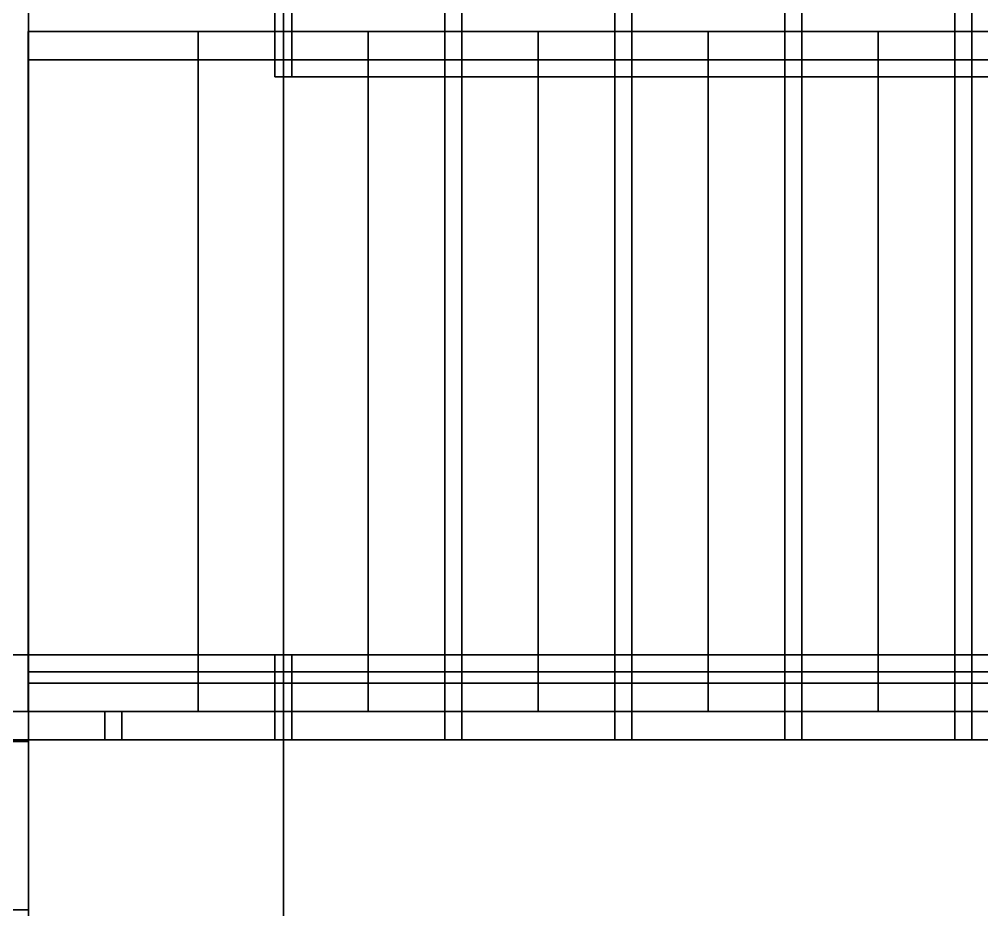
# Model space of a CAD drawing. Header units: millimetres. Extents: x 116.8 to 135.8, y -35.1 to -13.1.
# Drawn here: x 129.627 to 131.325, y -24.84 to -23.268 of the extents above; entities that cross this region are included whole.
import ezdxf

# ---------------------------------------------------------------- set-up
doc = ezdxf.new("R2010")
doc.units = ezdxf.units.MM
for name, color, linetype in [('COPERTURA', 252, 'CONTINUOUS'), ('CROMATO', 251, 'CONTINUOUS'), ('LAYER_RIV', 41, 'CONTINUOUS'), ('PARETE_INTERNA', 7, 'CONTINUOUS'), ('PAVIMENTO', 253, 'CONTINUOUS'), ('SOFFITTO', 41, 'CONTINUOUS'), ('VETRO_MATTONE', 134, 'CONTINUOUS')]:
    doc.layers.add(name, color=color, linetype=linetype)

msp = doc.modelspace()

# ---------------------------------------------------------------- linework, layer by layer
at = {"layer": 'COPERTURA'}
msp.add_3dface([(133.843016, -25.6399, 6.3), (126.343016, -25.6399, 6.3), (126.343016, -23.1399, 6.3), (133.843016, -23.1399, 6.3)], dxfattribs=at)
at = {"layer": 'CROMATO'}
for points in [[(130.07798, -23.239927, 0.178333), (130.07798, -23.239927, 0.148333), (130.07798, -23.339927, 0.148333), (130.07798, -23.339927, 0.178333)], [(130.07798, -23.239927, 0.148333), (130.10798, -23.239927, 0.148333), (130.10798, -23.339927, 0.148333), (130.07798, -23.339927, 0.148333)], [(130.10798, -23.339927, 0.178333), (130.07798, -23.339927, 0.178333), (130.07798, -23.239927, 0.178333), (130.10798, -23.239927, 0.178333)], [(130.10798, -23.239927, 0.148333), (130.10798, -23.239927, 0.178333), (130.10798, -23.339927, 0.178333), (130.10798, -23.339927, 0.148333)], [(130.37798, -23.239927, 0.345), (130.37798, -23.239927, 0.315), (130.37798, -23.339927, 0.315), (130.37798, -23.339927, 0.345)], [(130.37798, -23.239927, 0.315), (130.40798, -23.239927, 0.315), (130.40798, -23.339927, 0.315), (130.37798, -23.339927, 0.315)], [(130.40798, -23.339927, 0.345), (130.37798, -23.339927, 0.345), (130.37798, -23.239927, 0.345), (130.40798, -23.239927, 0.345)], [(130.40798, -23.239927, 0.315), (130.40798, -23.239927, 0.345), (130.40798, -23.339927, 0.345), (130.40798, -23.339927, 0.315)], [(130.67798, -23.239927, 0.511667), (130.67798, -23.239927, 0.481667), (130.67798, -23.339927, 0.481667), (130.67798, -23.339927, 0.511667)], [(130.67798, -23.239927, 0.481667), (130.70798, -23.239927, 0.481667), (130.70798, -23.339927, 0.481667), (130.67798, -23.339927, 0.481667)], [(130.70798, -23.339927, 0.511667), (130.67798, -23.339927, 0.511667), (130.67798, -23.239927, 0.511667), (130.70798, -23.239927, 0.511667)], [(130.70798, -23.239927, 0.481667), (130.70798, -23.239927, 0.511667), (130.70798, -23.339927, 0.511667), (130.70798, -23.339927, 0.481667)], [(130.97798, -23.239927, 0.678333), (130.97798, -23.239927, 0.648333), (130.97798, -23.339927, 0.648333), (130.97798, -23.339927, 0.678333)], [(130.97798, -23.239927, 0.648333), (131.00798, -23.239927, 0.648333), (131.00798, -23.339927, 0.648333), (130.97798, -23.339927, 0.648333)], [(131.00798, -23.339927, 0.678333), (130.97798, -23.339927, 0.678333), (130.97798, -23.239927, 0.678333), (131.00798, -23.239927, 0.678333)], [(131.00798, -23.239927, 0.648333), (131.00798, -23.239927, 0.678333), (131.00798, -23.339927, 0.678333), (131.00798, -23.339927, 0.648333)], [(131.27798, -23.239927, 0.845), (131.27798, -23.239927, 0.815), (131.27798, -23.339927, 0.815), (131.27798, -23.339927, 0.845)], [(131.27798, -23.239927, 0.815), (131.30798, -23.239927, 0.815), (131.30798, -23.339927, 0.815), (131.27798, -23.339927, 0.815)], [(131.30798, -23.339927, 0.845), (131.27798, -23.339927, 0.845), (131.27798, -23.239927, 0.845), (131.30798, -23.239927, 0.845)], [(131.30798, -23.239927, 0.815), (131.30798, -23.239927, 0.845), (131.30798, -23.339927, 0.845), (131.30798, -23.339927, 0.815)], [(129.94298, -23.339927, 0.136667), (129.94298, -23.339927, 0.116667), (129.64298, -23.339927, 0.116667), (129.64298, -23.339927, 0.136667)], [(129.64298, -23.339927, 0.136667), (129.64298, -23.339927, 0.116667), (129.64298, -24.439927, 0.116667), (129.64298, -24.439927, 0.136667)], [(129.64298, -23.339927, 0.116667), (129.94298, -23.339927, 0.116667), (129.94298, -24.439927, 0.116667), (129.64298, -24.439927, 0.116667)], [(129.94298, -24.439927, 0.136667), (129.64298, -24.439927, 0.136667), (129.64298, -23.339927, 0.136667), (129.94298, -23.339927, 0.136667)], [(129.94298, -23.339927, 0.116667), (129.94298, -23.339927, 0.136667), (129.94298, -24.439927, 0.136667), (129.94298, -24.439927, 0.116667)], [(130.24298, -23.339927, 0.303333), (130.24298, -23.339927, 0.283333), (129.94298, -23.339927, 0.283333), (129.94298, -23.339927, 0.303333)], [(129.94298, -23.339927, 0.303333), (129.94298, -23.339927, 0.283333), (129.94298, -24.439927, 0.283333), (129.94298, -24.439927, 0.303333)], [(129.94298, -23.339927, 0.283333), (130.24298, -23.339927, 0.283333), (130.24298, -24.439927, 0.283333), (129.94298, -24.439927, 0.283333)], [(130.24298, -24.439927, 0.303333), (129.94298, -24.439927, 0.303333), (129.94298, -23.339927, 0.303333), (130.24298, -23.339927, 0.303333)], [(130.10798, -23.339927, 0.283333), (130.10798, -23.339927, -0.018333), (130.07798, -23.339927, 0.011667), (130.07798, -23.339927, 0.283333)], [(130.07798, -23.339927, 0.283333), (130.07798, -23.339927, 0.011667), (130.07798, -23.369927, 0.011667), (130.07798, -23.369927, 0.283333)], [(130.10798, -23.369927, 0.283333), (130.07798, -23.369927, 0.283333), (130.07798, -23.339927, 0.283333), (130.10798, -23.339927, 0.283333)], [(130.07798, -23.339927, 0.178333), (130.07798, -23.339927, 0.148333), (130.10798, -23.339927, 0.148333), (130.10798, -23.339927, 0.178333)], [(130.37798, -23.339927, 0.178333), (130.40798, -23.339927, 0.148333), (130.10798, -23.339927, 0.148333), (130.10798, -23.339927, 0.178333)], [(130.10798, -23.339927, 0.178333), (130.10798, -23.339927, 0.148333), (130.10798, -23.369927, 0.148333), (130.10798, -23.369927, 0.178333)], [(130.10798, -23.339927, 0.148333), (130.40798, -23.339927, 0.148333), (130.40798, -23.369927, 0.148333), (130.10798, -23.369927, 0.148333)], [(130.37798, -23.369927, 0.178333), (130.10798, -23.369927, 0.178333), (130.10798, -23.339927, 0.178333), (130.37798, -23.339927, 0.178333)], [(130.10798, -23.339927, -0.018333), (130.10798, -23.339927, 0.283333), (130.10798, -23.369927, 0.283333), (130.10798, -23.369927, -0.018333)], [(130.24298, -23.339927, 0.283333), (130.24298, -23.339927, 0.303333), (130.24298, -24.439927, 0.303333), (130.24298, -24.439927, 0.283333)], [(130.54298, -23.339927, 0.47), (130.54298, -23.339927, 0.45), (130.24298, -23.339927, 0.45), (130.24298, -23.339927, 0.47)], [(130.24298, -23.339927, 0.47), (130.24298, -23.339927, 0.45), (130.24298, -24.439927, 0.45), (130.24298, -24.439927, 0.47)], [(130.24298, -23.339927, 0.45), (130.54298, -23.339927, 0.45), (130.54298, -24.439927, 0.45), (130.24298, -24.439927, 0.45)], [(130.54298, -24.439927, 0.47), (130.24298, -24.439927, 0.47), (130.24298, -23.339927, 0.47), (130.54298, -23.339927, 0.47)], [(130.40798, -23.339927, 0.148333), (130.37798, -23.339927, 0.178333), (130.37798, -23.369927, 0.178333), (130.40798, -23.369927, 0.148333)], [(130.40798, -23.339927, 0.45), (130.40798, -23.339927, 0.148333), (130.37798, -23.339927, 0.178333), (130.37798, -23.339927, 0.45)], [(130.37798, -23.339927, 0.45), (130.37798, -23.339927, 0.178333), (130.37798, -23.369927, 0.178333), (130.37798, -23.369927, 0.45)], [(130.37798, -23.339927, 0.178333), (130.40798, -23.339927, 0.148333), (130.40798, -23.369927, 0.148333), (130.37798, -23.369927, 0.178333)], [(130.40798, -23.369927, 0.45), (130.37798, -23.369927, 0.45), (130.37798, -23.339927, 0.45), (130.40798, -23.339927, 0.45)], [(130.40798, -23.339927, 0.178333), (130.40798, -23.339927, 0.148333), (130.37798, -23.339927, 0.148333), (130.37798, -23.339927, 0.178333)], [(130.37798, -23.339927, 0.178333), (130.37798, -23.339927, 0.148333), (130.37798, -24.439927, 0.148333), (130.37798, -24.439927, 0.178333)], [(130.37798, -23.339927, 0.148333), (130.40798, -23.339927, 0.148333), (130.40798, -24.439927, 0.148333), (130.37798, -24.439927, 0.148333)], [(130.40798, -24.439927, 0.178333), (130.37798, -24.439927, 0.178333), (130.37798, -23.339927, 0.178333), (130.40798, -23.339927, 0.178333)], [(130.37798, -23.339927, 0.345), (130.37798, -23.339927, 0.315), (130.40798, -23.339927, 0.315), (130.40798, -23.339927, 0.345)], [(130.67798, -23.339927, 0.345), (130.70798, -23.339927, 0.315), (130.40798, -23.339927, 0.315), (130.40798, -23.339927, 0.345)], [(130.40798, -23.339927, 0.345), (130.40798, -23.339927, 0.315), (130.40798, -23.369927, 0.315), (130.40798, -23.369927, 0.345)], [(130.40798, -23.339927, 0.315), (130.70798, -23.339927, 0.315), (130.70798, -23.369927, 0.315), (130.40798, -23.369927, 0.315)], [(130.67798, -23.369927, 0.345), (130.40798, -23.369927, 0.345), (130.40798, -23.339927, 0.345), (130.67798, -23.339927, 0.345)], [(130.40798, -23.339927, 0.148333), (130.40798, -23.339927, 0.45), (130.40798, -23.369927, 0.45), (130.40798, -23.369927, 0.148333)], [(130.40798, -23.339927, 0.148333), (130.40798, -23.339927, 0.178333), (130.40798, -24.439927, 0.178333), (130.40798, -24.439927, 0.148333)], [(130.54298, -23.339927, 0.45), (130.54298, -23.339927, 0.47), (130.54298, -24.439927, 0.47), (130.54298, -24.439927, 0.45)], [(130.84298, -23.339927, 0.636667), (130.84298, -23.339927, 0.616667), (130.54298, -23.339927, 0.616667), (130.54298, -23.339927, 0.636667)], [(130.54298, -23.339927, 0.636667), (130.54298, -23.339927, 0.616667), (130.54298, -24.439927, 0.616667), (130.54298, -24.439927, 0.636667)], [(130.54298, -23.339927, 0.616667), (130.84298, -23.339927, 0.616667), (130.84298, -24.439927, 0.616667), (130.54298, -24.439927, 0.616667)], [(130.84298, -24.439927, 0.636667), (130.54298, -24.439927, 0.636667), (130.54298, -23.339927, 0.636667), (130.84298, -23.339927, 0.636667)], [(130.70798, -23.339927, 0.616667), (130.70798, -23.339927, 0.315), (130.67798, -23.339927, 0.345), (130.67798, -23.339927, 0.616667)], [(130.67798, -23.339927, 0.616667), (130.67798, -23.339927, 0.345), (130.67798, -23.369927, 0.345), (130.67798, -23.369927, 0.616667)], [(130.67798, -23.339927, 0.345), (130.70798, -23.339927, 0.315), (130.70798, -23.369927, 0.315), (130.67798, -23.369927, 0.345)], [(130.70798, -23.369927, 0.616667), (130.67798, -23.369927, 0.616667), (130.67798, -23.339927, 0.616667), (130.70798, -23.339927, 0.616667)], [(130.70798, -23.339927, 0.315), (130.67798, -23.339927, 0.345), (130.67798, -23.369927, 0.345), (130.70798, -23.369927, 0.315)], [(130.70798, -23.339927, 0.345), (130.70798, -23.339927, 0.315), (130.67798, -23.339927, 0.315), (130.67798, -23.339927, 0.345)], [(130.67798, -23.339927, 0.315), (130.70798, -23.339927, 0.315), (130.70798, -24.439927, 0.315), (130.67798, -24.439927, 0.315)], [(130.70798, -24.439927, 0.345), (130.67798, -24.439927, 0.345), (130.67798, -23.339927, 0.345), (130.70798, -23.339927, 0.345)], [(130.67798, -23.339927, 0.345), (130.67798, -23.339927, 0.315), (130.67798, -24.439927, 0.315), (130.67798, -24.439927, 0.345)], [(130.67798, -23.339927, 0.511667), (130.67798, -23.339927, 0.481667), (130.70798, -23.339927, 0.481667), (130.70798, -23.339927, 0.511667)], [(130.97798, -23.339927, 0.511667), (131.00798, -23.339927, 0.481667), (130.70798, -23.339927, 0.481667), (130.70798, -23.339927, 0.511667)], [(130.70798, -23.339927, 0.511667), (130.70798, -23.339927, 0.481667), (130.70798, -23.369927, 0.481667), (130.70798, -23.369927, 0.511667)], [(130.70798, -23.339927, 0.481667), (131.00798, -23.339927, 0.481667), (131.00798, -23.369927, 0.481667), (130.70798, -23.369927, 0.481667)], [(130.97798, -23.369927, 0.511667), (130.70798, -23.369927, 0.511667), (130.70798, -23.339927, 0.511667), (130.97798, -23.339927, 0.511667)], [(130.70798, -23.339927, 0.315), (130.70798, -23.339927, 0.616667), (130.70798, -23.369927, 0.616667), (130.70798, -23.369927, 0.315)], [(130.70798, -23.339927, 0.315), (130.70798, -23.339927, 0.345), (130.70798, -24.439927, 0.345), (130.70798, -24.439927, 0.315)], [(130.84298, -23.339927, 0.616667), (130.84298, -23.339927, 0.636667), (130.84298, -24.439927, 0.636667), (130.84298, -24.439927, 0.616667)], [(131.14298, -23.339927, 0.803333), (131.14298, -23.339927, 0.783333), (130.84298, -23.339927, 0.783333), (130.84298, -23.339927, 0.803333)], [(130.84298, -23.339927, 0.803333), (130.84298, -23.339927, 0.783333), (130.84298, -24.439927, 0.783333), (130.84298, -24.439927, 0.803333)], [(130.84298, -23.339927, 0.783333), (131.14298, -23.339927, 0.783333), (131.14298, -24.439927, 0.783333), (130.84298, -24.439927, 0.783333)], [(131.14298, -24.439927, 0.803333), (130.84298, -24.439927, 0.803333), (130.84298, -23.339927, 0.803333), (131.14298, -23.339927, 0.803333)], [(131.00798, -23.339927, 0.481667), (130.97798, -23.339927, 0.511667), (130.97798, -23.369927, 0.511667), (131.00798, -23.369927, 0.481667)], [(131.00798, -23.339927, 0.783333), (131.00798, -23.339927, 0.481667), (130.97798, -23.339927, 0.511667), (130.97798, -23.339927, 0.783333)], [(130.97798, -23.339927, 0.783333), (130.97798, -23.339927, 0.511667), (130.97798, -23.369927, 0.511667), (130.97798, -23.369927, 0.783333)], [(130.97798, -23.339927, 0.511667), (131.00798, -23.339927, 0.481667), (131.00798, -23.369927, 0.481667), (130.97798, -23.369927, 0.511667)], [(131.00798, -23.369927, 0.783333), (130.97798, -23.369927, 0.783333), (130.97798, -23.339927, 0.783333), (131.00798, -23.339927, 0.783333)], [(131.00798, -23.339927, 0.511667), (131.00798, -23.339927, 0.481667), (130.97798, -23.339927, 0.481667), (130.97798, -23.339927, 0.511667)], [(130.97798, -23.339927, 0.511667), (130.97798, -23.339927, 0.481667), (130.97798, -24.439927, 0.481667), (130.97798, -24.439927, 0.511667)], [(130.97798, -23.339927, 0.481667), (131.00798, -23.339927, 0.481667), (131.00798, -24.439927, 0.481667), (130.97798, -24.439927, 0.481667)], [(131.00798, -24.439927, 0.511667), (130.97798, -24.439927, 0.511667), (130.97798, -23.339927, 0.511667), (131.00798, -23.339927, 0.511667)], [(130.97798, -23.339927, 0.678333), (130.97798, -23.339927, 0.648333), (131.00798, -23.339927, 0.648333), (131.00798, -23.339927, 0.678333)], [(131.27798, -23.339927, 0.678333), (131.30798, -23.339927, 0.648333), (131.00798, -23.339927, 0.648333), (131.00798, -23.339927, 0.678333)], [(131.00798, -23.339927, 0.678333), (131.00798, -23.339927, 0.648333), (131.00798, -23.369927, 0.648333), (131.00798, -23.369927, 0.678333)], [(131.00798, -23.339927, 0.648333), (131.30798, -23.339927, 0.648333), (131.30798, -23.369927, 0.648333), (131.00798, -23.369927, 0.648333)], [(131.27798, -23.369927, 0.678333), (131.00798, -23.369927, 0.678333), (131.00798, -23.339927, 0.678333), (131.27798, -23.339927, 0.678333)], [(131.00798, -23.339927, 0.481667), (131.00798, -23.339927, 0.783333), (131.00798, -23.369927, 0.783333), (131.00798, -23.369927, 0.481667)], [(131.00798, -23.339927, 0.481667), (131.00798, -23.339927, 0.511667), (131.00798, -24.439927, 0.511667), (131.00798, -24.439927, 0.481667)], [(131.14298, -23.339927, 0.783333), (131.14298, -23.339927, 0.803333), (131.14298, -24.439927, 0.803333), (131.14298, -24.439927, 0.783333)], [(131.44298, -23.339927, 0.97), (131.44298, -23.339927, 0.95), (131.14298, -23.339927, 0.95), (131.14298, -23.339927, 0.97)], [(131.14298, -23.339927, 0.97), (131.14298, -23.339927, 0.95), (131.14298, -24.439927, 0.95), (131.14298, -24.439927, 0.97)], [(131.14298, -23.339927, 0.95), (131.44298, -23.339927, 0.95), (131.44298, -24.439927, 0.95), (131.14298, -24.439927, 0.95)], [(131.44298, -24.439927, 0.97), (131.14298, -24.439927, 0.97), (131.14298, -23.339927, 0.97), (131.44298, -23.339927, 0.97)], [(131.30798, -23.339927, 0.95), (131.30798, -23.339927, 0.648333), (131.27798, -23.339927, 0.678333), (131.27798, -23.339927, 0.95)], [(131.27798, -23.339927, 0.95), (131.27798, -23.339927, 0.678333), (131.27798, -23.369927, 0.678333), (131.27798, -23.369927, 0.95)], [(131.27798, -23.339927, 0.678333), (131.30798, -23.339927, 0.648333), (131.30798, -23.369927, 0.648333), (131.27798, -23.369927, 0.678333)], [(131.30798, -23.369927, 0.95), (131.27798, -23.369927, 0.95), (131.27798, -23.339927, 0.95), (131.30798, -23.339927, 0.95)], [(131.30798, -23.339927, 0.648333), (131.27798, -23.339927, 0.678333), (131.27798, -23.369927, 0.678333), (131.30798, -23.369927, 0.648333)], [(131.30798, -23.339927, 0.678333), (131.30798, -23.339927, 0.648333), (131.27798, -23.339927, 0.648333), (131.27798, -23.339927, 0.678333)], [(131.27798, -23.339927, 0.678333), (131.27798, -23.339927, 0.648333), (131.27798, -24.439927, 0.648333), (131.27798, -24.439927, 0.678333)], [(131.27798, -23.339927, 0.648333), (131.30798, -23.339927, 0.648333), (131.30798, -24.439927, 0.648333), (131.27798, -24.439927, 0.648333)], [(131.30798, -24.439927, 0.678333), (131.27798, -24.439927, 0.678333), (131.27798, -23.339927, 0.678333), (131.30798, -23.339927, 0.678333)], [(131.27798, -23.339927, 0.845), (131.27798, -23.339927, 0.815), (131.30798, -23.339927, 0.815), (131.30798, -23.339927, 0.845)], [(131.57798, -23.339927, 0.845), (131.60798, -23.339927, 0.815), (131.30798, -23.339927, 0.815), (131.30798, -23.339927, 0.845)], [(131.30798, -23.339927, 0.845), (131.30798, -23.339927, 0.815), (131.30798, -23.369927, 0.815), (131.30798, -23.369927, 0.845)], [(131.30798, -23.339927, 0.815), (131.60798, -23.339927, 0.815), (131.60798, -23.369927, 0.815), (131.30798, -23.369927, 0.815)], [(131.57798, -23.369927, 0.845), (131.30798, -23.369927, 0.845), (131.30798, -23.339927, 0.845), (131.57798, -23.339927, 0.845)], [(131.30798, -23.339927, 0.648333), (131.30798, -23.339927, 0.95), (131.30798, -23.369927, 0.95), (131.30798, -23.369927, 0.648333)], [(131.30798, -23.339927, 0.648333), (131.30798, -23.339927, 0.678333), (131.30798, -24.439927, 0.678333), (131.30798, -24.439927, 0.648333)], [(130.07798, -23.369927, 0.283333), (130.07798, -23.369927, 0.011667), (130.10798, -23.369927, -0.018333), (130.10798, -23.369927, 0.283333)], [(130.10798, -23.369927, 0.178333), (130.10798, -23.369927, 0.148333), (130.40798, -23.369927, 0.148333), (130.37798, -23.369927, 0.178333)], [(130.37798, -23.369927, 0.45), (130.37798, -23.369927, 0.178333), (130.40798, -23.369927, 0.148333), (130.40798, -23.369927, 0.45)], [(130.40798, -23.369927, 0.345), (130.40798, -23.369927, 0.315), (130.70798, -23.369927, 0.315), (130.67798, -23.369927, 0.345)], [(130.67798, -23.369927, 0.616667), (130.67798, -23.369927, 0.345), (130.70798, -23.369927, 0.315), (130.70798, -23.369927, 0.616667)], [(130.70798, -23.369927, 0.511667), (130.70798, -23.369927, 0.481667), (131.00798, -23.369927, 0.481667), (130.97798, -23.369927, 0.511667)], [(130.97798, -23.369927, 0.783333), (130.97798, -23.369927, 0.511667), (131.00798, -23.369927, 0.481667), (131.00798, -23.369927, 0.783333)], [(131.00798, -23.369927, 0.678333), (131.00798, -23.369927, 0.648333), (131.30798, -23.369927, 0.648333), (131.27798, -23.369927, 0.678333)], [(131.27798, -23.369927, 0.95), (131.27798, -23.369927, 0.678333), (131.30798, -23.369927, 0.648333), (131.30798, -23.369927, 0.95)], [(131.30798, -23.369927, 0.845), (131.30798, -23.369927, 0.815), (131.60798, -23.369927, 0.815), (131.57798, -23.369927, 0.845)], [(129.94298, -24.389927, 0.136667), (129.94298, -24.389927, 0.116667), (129.64298, -24.389927, 0.116667), (129.64298, -24.389927, 0.136667)], [(129.64298, -24.389927, 0.136667), (129.64298, -24.389927, 0.116667), (129.64298, -24.419927, 0.116667), (129.64298, -24.419927, 0.136667)], [(129.64298, -24.389927, 0.116667), (129.94298, -24.389927, 0.116667), (129.94298, -24.419927, 0.116667), (129.64298, -24.419927, 0.116667)], [(129.94298, -24.419927, 0.136667), (129.64298, -24.419927, 0.136667), (129.64298, -24.389927, 0.136667), (129.94298, -24.389927, 0.136667)], [(129.94298, -24.389927, 0.116667), (129.94298, -24.389927, 0.136667), (129.94298, -24.419927, 0.136667), (129.94298, -24.419927, 0.116667)], [(130.24298, -24.389927, 0.303333), (130.24298, -24.389927, 0.283333), (129.94298, -24.389927, 0.283333), (129.94298, -24.389927, 0.303333)], [(129.94298, -24.389927, 0.303333), (129.94298, -24.389927, 0.283333), (129.94298, -24.419927, 0.283333), (129.94298, -24.419927, 0.303333)], [(129.94298, -24.389927, 0.283333), (130.24298, -24.389927, 0.283333), (130.24298, -24.419927, 0.283333), (129.94298, -24.419927, 0.283333)], [(130.24298, -24.419927, 0.303333), (129.94298, -24.419927, 0.303333), (129.94298, -24.389927, 0.303333), (130.24298, -24.389927, 0.303333)], [(130.10798, -24.389927, 0.283333), (130.10798, -24.389927, -0.018333), (130.07798, -24.389927, 0.011667), (130.07798, -24.389927, 0.283333)], [(130.07798, -24.389927, 0.283333), (130.07798, -24.389927, 0.011667), (130.07798, -24.419927, 0.011667), (130.07798, -24.419927, 0.283333)], [(130.10798, -24.419927, 0.283333), (130.07798, -24.419927, 0.283333), (130.07798, -24.389927, 0.283333), (130.10798, -24.389927, 0.283333)], [(130.10798, -24.389927, 0.178333), (130.10798, -24.389927, 0.148333), (130.07798, -24.389927, 0.148333), (130.07798, -24.389927, 0.178333)], [(130.07798, -24.389927, 0.178333), (130.07798, -24.389927, 0.148333), (130.07798, -24.489927, 0.148333), (130.07798, -24.489927, 0.178333)], [(130.07798, -24.389927, 0.148333), (130.10798, -24.389927, 0.148333), (130.10798, -24.489927, 0.148333), (130.07798, -24.489927, 0.148333)], [(130.10798, -24.489927, 0.178333), (130.07798, -24.489927, 0.178333), (130.07798, -24.389927, 0.178333), (130.10798, -24.389927, 0.178333)], [(130.10798, -24.389927, -0.018333), (130.10798, -24.389927, 0.283333), (130.10798, -24.419927, 0.283333), (130.10798, -24.419927, -0.018333)], [(130.37798, -24.389927, 0.178333), (130.40798, -24.389927, 0.148333), (130.10798, -24.389927, 0.148333), (130.10798, -24.389927, 0.178333)], [(130.10798, -24.389927, 0.178333), (130.10798, -24.389927, 0.148333), (130.10798, -24.419927, 0.148333), (130.10798, -24.419927, 0.178333)], [(130.10798, -24.389927, 0.148333), (130.40798, -24.389927, 0.148333), (130.40798, -24.419927, 0.148333), (130.10798, -24.419927, 0.148333)], [(130.37798, -24.419927, 0.178333), (130.10798, -24.419927, 0.178333), (130.10798, -24.389927, 0.178333), (130.37798, -24.389927, 0.178333)], [(130.10798, -24.389927, 0.148333), (130.10798, -24.389927, 0.178333), (130.10798, -24.489927, 0.178333), (130.10798, -24.489927, 0.148333)], [(130.24298, -24.389927, 0.283333), (130.24298, -24.389927, 0.303333), (130.24298, -24.419927, 0.303333), (130.24298, -24.419927, 0.283333)], [(130.40798, -24.389927, 0.148333), (130.37798, -24.389927, 0.178333), (130.37798, -24.419927, 0.178333), (130.40798, -24.419927, 0.148333)], [(130.40798, -24.389927, 0.45), (130.40798, -24.389927, 0.148333), (130.37798, -24.389927, 0.178333), (130.37798, -24.389927, 0.45)], [(130.37798, -24.389927, 0.45), (130.37798, -24.389927, 0.178333), (130.37798, -24.419927, 0.178333), (130.37798, -24.419927, 0.45)], [(130.37798, -24.389927, 0.178333), (130.40798, -24.389927, 0.148333), (130.40798, -24.419927, 0.148333), (130.37798, -24.419927, 0.178333)], [(130.40798, -24.419927, 0.45), (130.37798, -24.419927, 0.45), (130.37798, -24.389927, 0.45), (130.40798, -24.389927, 0.45)], [(130.40798, -24.389927, 0.345), (130.40798, -24.389927, 0.315), (130.37798, -24.389927, 0.315), (130.37798, -24.389927, 0.345)], [(130.37798, -24.389927, 0.345), (130.37798, -24.389927, 0.315), (130.37798, -24.489927, 0.315), (130.37798, -24.489927, 0.345)], [(130.37798, -24.389927, 0.315), (130.40798, -24.389927, 0.315), (130.40798, -24.489927, 0.315), (130.37798, -24.489927, 0.315)], [(130.40798, -24.489927, 0.345), (130.37798, -24.489927, 0.345), (130.37798, -24.389927, 0.345), (130.40798, -24.389927, 0.345)], [(130.40798, -24.389927, 0.148333), (130.40798, -24.389927, 0.45), (130.40798, -24.419927, 0.45), (130.40798, -24.419927, 0.148333)], [(130.67798, -24.389927, 0.345), (130.70798, -24.389927, 0.315), (130.40798, -24.389927, 0.315), (130.40798, -24.389927, 0.345)], [(130.40798, -24.389927, 0.345), (130.40798, -24.389927, 0.315), (130.40798, -24.419927, 0.315), (130.40798, -24.419927, 0.345)], [(130.40798, -24.389927, 0.315), (130.70798, -24.389927, 0.315), (130.70798, -24.419927, 0.315), (130.40798, -24.419927, 0.315)], [(130.67798, -24.419927, 0.345), (130.40798, -24.419927, 0.345), (130.40798, -24.389927, 0.345), (130.67798, -24.389927, 0.345)], [(130.40798, -24.389927, 0.315), (130.40798, -24.389927, 0.345), (130.40798, -24.489927, 0.345), (130.40798, -24.489927, 0.315)], [(130.70798, -24.389927, 0.315), (130.67798, -24.389927, 0.345), (130.67798, -24.419927, 0.345), (130.70798, -24.419927, 0.315)], [(130.70798, -24.389927, 0.616667), (130.70798, -24.389927, 0.315), (130.67798, -24.389927, 0.345), (130.67798, -24.389927, 0.616667)], [(130.67798, -24.389927, 0.616667), (130.67798, -24.389927, 0.345), (130.67798, -24.419927, 0.345), (130.67798, -24.419927, 0.616667)], [(130.67798, -24.389927, 0.345), (130.70798, -24.389927, 0.315), (130.70798, -24.419927, 0.315), (130.67798, -24.419927, 0.345)], [(130.70798, -24.419927, 0.616667), (130.67798, -24.419927, 0.616667), (130.67798, -24.389927, 0.616667), (130.70798, -24.389927, 0.616667)], [(130.70798, -24.389927, 0.511667), (130.70798, -24.389927, 0.481667), (130.67798, -24.389927, 0.481667), (130.67798, -24.389927, 0.511667)], [(130.67798, -24.389927, 0.511667), (130.67798, -24.389927, 0.481667), (130.67798, -24.489927, 0.481667), (130.67798, -24.489927, 0.511667)], [(130.67798, -24.389927, 0.481667), (130.70798, -24.389927, 0.481667), (130.70798, -24.489927, 0.481667), (130.67798, -24.489927, 0.481667)], [(130.70798, -24.489927, 0.511667), (130.67798, -24.489927, 0.511667), (130.67798, -24.389927, 0.511667), (130.70798, -24.389927, 0.511667)], [(130.70798, -24.389927, 0.315), (130.70798, -24.389927, 0.616667), (130.70798, -24.419927, 0.616667), (130.70798, -24.419927, 0.315)], [(130.97798, -24.389927, 0.511667), (131.00798, -24.389927, 0.481667), (130.70798, -24.389927, 0.481667), (130.70798, -24.389927, 0.511667)], [(130.70798, -24.389927, 0.511667), (130.70798, -24.389927, 0.481667), (130.70798, -24.419927, 0.481667), (130.70798, -24.419927, 0.511667)], [(130.70798, -24.389927, 0.481667), (131.00798, -24.389927, 0.481667), (131.00798, -24.419927, 0.481667), (130.70798, -24.419927, 0.481667)], [(130.97798, -24.419927, 0.511667), (130.70798, -24.419927, 0.511667), (130.70798, -24.389927, 0.511667), (130.97798, -24.389927, 0.511667)], [(130.70798, -24.389927, 0.481667), (130.70798, -24.389927, 0.511667), (130.70798, -24.489927, 0.511667), (130.70798, -24.489927, 0.481667)], [(131.00798, -24.389927, 0.481667), (130.97798, -24.389927, 0.511667), (130.97798, -24.419927, 0.511667), (131.00798, -24.419927, 0.481667)], [(131.00798, -24.389927, 0.783333), (131.00798, -24.389927, 0.481667), (130.97798, -24.389927, 0.511667), (130.97798, -24.389927, 0.783333)], [(130.97798, -24.389927, 0.783333), (130.97798, -24.389927, 0.511667), (130.97798, -24.419927, 0.511667), (130.97798, -24.419927, 0.783333)], [(130.97798, -24.389927, 0.511667), (131.00798, -24.389927, 0.481667), (131.00798, -24.419927, 0.481667), (130.97798, -24.419927, 0.511667)], [(131.00798, -24.419927, 0.783333), (130.97798, -24.419927, 0.783333), (130.97798, -24.389927, 0.783333), (131.00798, -24.389927, 0.783333)], [(131.00798, -24.389927, 0.678333), (131.00798, -24.389927, 0.648333), (130.97798, -24.389927, 0.648333), (130.97798, -24.389927, 0.678333)], [(130.97798, -24.389927, 0.678333), (130.97798, -24.389927, 0.648333), (130.97798, -24.489927, 0.648333), (130.97798, -24.489927, 0.678333)], [(130.97798, -24.389927, 0.648333), (131.00798, -24.389927, 0.648333), (131.00798, -24.489927, 0.648333), (130.97798, -24.489927, 0.648333)], [(131.00798, -24.489927, 0.678333), (130.97798, -24.489927, 0.678333), (130.97798, -24.389927, 0.678333), (131.00798, -24.389927, 0.678333)], [(131.00798, -24.389927, 0.481667), (131.00798, -24.389927, 0.783333), (131.00798, -24.419927, 0.783333), (131.00798, -24.419927, 0.481667)], [(131.27798, -24.389927, 0.678333), (131.30798, -24.389927, 0.648333), (131.00798, -24.389927, 0.648333), (131.00798, -24.389927, 0.678333)], [(131.00798, -24.389927, 0.678333), (131.00798, -24.389927, 0.648333), (131.00798, -24.419927, 0.648333), (131.00798, -24.419927, 0.678333)], [(131.00798, -24.389927, 0.648333), (131.30798, -24.389927, 0.648333), (131.30798, -24.419927, 0.648333), (131.00798, -24.419927, 0.648333)], [(131.27798, -24.419927, 0.678333), (131.00798, -24.419927, 0.678333), (131.00798, -24.389927, 0.678333), (131.27798, -24.389927, 0.678333)], [(131.00798, -24.389927, 0.648333), (131.00798, -24.389927, 0.678333), (131.00798, -24.489927, 0.678333), (131.00798, -24.489927, 0.648333)], [(131.30798, -24.389927, 0.95), (131.30798, -24.389927, 0.648333), (131.27798, -24.389927, 0.678333), (131.27798, -24.389927, 0.95)], [(131.27798, -24.389927, 0.95), (131.27798, -24.389927, 0.678333), (131.27798, -24.419927, 0.678333), (131.27798, -24.419927, 0.95)], [(131.27798, -24.389927, 0.678333), (131.30798, -24.389927, 0.648333), (131.30798, -24.419927, 0.648333), (131.27798, -24.419927, 0.678333)], [(131.30798, -24.419927, 0.95), (131.27798, -24.419927, 0.95), (131.27798, -24.389927, 0.95), (131.30798, -24.389927, 0.95)], [(131.30798, -24.389927, 0.648333), (131.27798, -24.389927, 0.678333), (131.27798, -24.419927, 0.678333), (131.30798, -24.419927, 0.648333)], [(131.30798, -24.389927, 0.845), (131.30798, -24.389927, 0.815), (131.27798, -24.389927, 0.815), (131.27798, -24.389927, 0.845)], [(131.27798, -24.389927, 0.845), (131.27798, -24.389927, 0.815), (131.27798, -24.489927, 0.815), (131.27798, -24.489927, 0.845)], [(131.27798, -24.389927, 0.815), (131.30798, -24.389927, 0.815), (131.30798, -24.489927, 0.815), (131.27798, -24.489927, 0.815)], [(131.30798, -24.489927, 0.845), (131.27798, -24.489927, 0.845), (131.27798, -24.389927, 0.845), (131.30798, -24.389927, 0.845)], [(131.30798, -24.389927, 0.648333), (131.30798, -24.389927, 0.95), (131.30798, -24.419927, 0.95), (131.30798, -24.419927, 0.648333)], [(131.57798, -24.389927, 0.845), (131.60798, -24.389927, 0.815), (131.30798, -24.389927, 0.815), (131.30798, -24.389927, 0.845)], [(131.30798, -24.389927, 0.845), (131.30798, -24.389927, 0.815), (131.30798, -24.419927, 0.815), (131.30798, -24.419927, 0.845)], [(131.30798, -24.389927, 0.815), (131.60798, -24.389927, 0.815), (131.60798, -24.419927, 0.815), (131.30798, -24.419927, 0.815)], [(131.57798, -24.419927, 0.845), (131.30798, -24.419927, 0.845), (131.30798, -24.389927, 0.845), (131.57798, -24.389927, 0.845)], [(131.30798, -24.389927, 0.815), (131.30798, -24.389927, 0.845), (131.30798, -24.489927, 0.845), (131.30798, -24.489927, 0.815)], [(129.64298, -24.419927, 0.136667), (129.64298, -24.419927, 0.116667), (129.94298, -24.419927, 0.116667), (129.94298, -24.419927, 0.136667)], [(129.94298, -24.419927, 0.303333), (129.94298, -24.419927, 0.283333), (130.24298, -24.419927, 0.283333), (130.24298, -24.419927, 0.303333)], [(130.07798, -24.419927, 0.283333), (130.07798, -24.419927, 0.011667), (130.10798, -24.419927, -0.018333), (130.10798, -24.419927, 0.283333)], [(130.10798, -24.419927, 0.178333), (130.10798, -24.419927, 0.148333), (130.40798, -24.419927, 0.148333), (130.37798, -24.419927, 0.178333)], [(130.37798, -24.419927, 0.45), (130.37798, -24.419927, 0.178333), (130.40798, -24.419927, 0.148333), (130.40798, -24.419927, 0.45)], [(130.40798, -24.419927, 0.345), (130.40798, -24.419927, 0.315), (130.70798, -24.419927, 0.315), (130.67798, -24.419927, 0.345)], [(130.67798, -24.419927, 0.616667), (130.67798, -24.419927, 0.345), (130.70798, -24.419927, 0.315), (130.70798, -24.419927, 0.616667)], [(130.70798, -24.419927, 0.511667), (130.70798, -24.419927, 0.481667), (131.00798, -24.419927, 0.481667), (130.97798, -24.419927, 0.511667)], [(130.97798, -24.419927, 0.783333), (130.97798, -24.419927, 0.511667), (131.00798, -24.419927, 0.481667), (131.00798, -24.419927, 0.783333)], [(131.00798, -24.419927, 0.678333), (131.00798, -24.419927, 0.648333), (131.30798, -24.419927, 0.648333), (131.27798, -24.419927, 0.678333)], [(131.27798, -24.419927, 0.95), (131.27798, -24.419927, 0.678333), (131.30798, -24.419927, 0.648333), (131.30798, -24.419927, 0.95)], [(131.30798, -24.419927, 0.845), (131.30798, -24.419927, 0.815), (131.60798, -24.419927, 0.815), (131.57798, -24.419927, 0.845)], [(129.64298, -24.439927, 0.136667), (129.64298, -24.439927, 0.116667), (129.94298, -24.439927, 0.116667), (129.94298, -24.439927, 0.136667)], [(129.94298, -24.439927, 0.303333), (129.94298, -24.439927, 0.283333), (130.24298, -24.439927, 0.283333), (130.24298, -24.439927, 0.303333)], [(130.24298, -24.439927, 0.47), (130.24298, -24.439927, 0.45), (130.54298, -24.439927, 0.45), (130.54298, -24.439927, 0.47)], [(130.37798, -24.439927, 0.178333), (130.37798, -24.439927, 0.148333), (130.40798, -24.439927, 0.148333), (130.40798, -24.439927, 0.178333)], [(130.54298, -24.439927, 0.636667), (130.54298, -24.439927, 0.616667), (130.84298, -24.439927, 0.616667), (130.84298, -24.439927, 0.636667)], [(130.67798, -24.439927, 0.345), (130.67798, -24.439927, 0.315), (130.70798, -24.439927, 0.315), (130.70798, -24.439927, 0.345)], [(130.84298, -24.439927, 0.803333), (130.84298, -24.439927, 0.783333), (131.14298, -24.439927, 0.783333), (131.14298, -24.439927, 0.803333)], [(130.97798, -24.439927, 0.511667), (130.97798, -24.439927, 0.481667), (131.00798, -24.439927, 0.481667), (131.00798, -24.439927, 0.511667)], [(131.14298, -24.439927, 0.97), (131.14298, -24.439927, 0.95), (131.44298, -24.439927, 0.95), (131.44298, -24.439927, 0.97)], [(131.27798, -24.439927, 0.678333), (131.27798, -24.439927, 0.648333), (131.30798, -24.439927, 0.648333), (131.30798, -24.439927, 0.678333)], [(132.200278, -24.489927, 1.947534), (132.20798, -24.489927, 1.917534), (129.40798, -24.489927, 0.378398), (129.40798, -24.489927, 0.412632)], [(129.40798, -24.489927, 0.378398), (132.20798, -24.489927, 1.917534), (132.20798, -24.539927, 1.917534), (129.40798, -24.539927, 0.378398)], [(132.200278, -24.539927, 1.947534), (129.40798, -24.539927, 0.412632), (129.40798, -24.489927, 0.412632), (132.200278, -24.489927, 1.947534)], [(132.200278, -24.489927, 2.329167), (132.20798, -24.489927, 2.299167), (129.40798, -24.489927, 0.760031), (129.40798, -24.489927, 0.794265)], [(129.40798, -24.489927, 0.760031), (132.20798, -24.489927, 2.299167), (132.20798, -24.539927, 2.299167), (129.40798, -24.539927, 0.760031)], [(132.200278, -24.539927, 2.329167), (129.40798, -24.539927, 0.794265), (129.40798, -24.489927, 0.794265), (132.200278, -24.489927, 2.329167)], [(129.77798, -24.489927, -0.018333), (129.80798, -24.489927, -0.018333), (129.80798, -24.489927, 0.979907), (129.77798, -24.489927, 0.963417)], [(129.77798, -24.489927, 0.963417), (129.80798, -24.489927, 0.979907), (129.80798, -24.539927, 0.979907), (129.77798, -24.539927, 0.963417)], [(129.77798, -24.539927, -0.018333), (129.77798, -24.539927, 0.963417), (129.77798, -24.489927, 0.963417), (129.77798, -24.489927, -0.018333)], [(129.80798, -24.489927, 0.979907), (129.80798, -24.489927, -0.018333), (129.80798, -24.539927, -0.018333), (129.80798, -24.539927, 0.979907)], [(130.07798, -24.489927, 0.178333), (130.07798, -24.489927, 0.148333), (130.10798, -24.489927, 0.148333), (130.10798, -24.489927, 0.178333)], [(130.07798, -24.489927, 0.148333), (130.10798, -24.489927, 0.148333), (130.10798, -24.489927, 1.144815), (130.07798, -24.489927, 1.128324)], [(130.07798, -24.489927, 1.128324), (130.10798, -24.489927, 1.144815), (130.10798, -24.539927, 1.144815), (130.07798, -24.539927, 1.128324)], [(130.10798, -24.489927, 0.148333), (130.07798, -24.489927, 0.148333), (130.07798, -24.539927, 0.148333), (130.10798, -24.539927, 0.148333)], [(130.07798, -24.539927, 0.148333), (130.07798, -24.539927, 1.128324), (130.07798, -24.489927, 1.128324), (130.07798, -24.489927, 0.148333)], [(130.10798, -24.489927, 1.144815), (130.10798, -24.489927, 0.148333), (130.10798, -24.539927, 0.148333), (130.10798, -24.539927, 1.144815)], [(130.37798, -24.489927, 0.345), (130.37798, -24.489927, 0.315), (130.40798, -24.489927, 0.315), (130.40798, -24.489927, 0.345)], [(130.37798, -24.489927, 0.315), (130.40798, -24.489927, 0.315), (130.40798, -24.489927, 1.309722), (130.37798, -24.489927, 1.293231)], [(130.37798, -24.489927, 1.293231), (130.40798, -24.489927, 1.309722), (130.40798, -24.539927, 1.309722), (130.37798, -24.539927, 1.293231)], [(130.40798, -24.489927, 0.315), (130.37798, -24.489927, 0.315), (130.37798, -24.539927, 0.315), (130.40798, -24.539927, 0.315)], [(130.37798, -24.539927, 0.315), (130.37798, -24.539927, 1.293231), (130.37798, -24.489927, 1.293231), (130.37798, -24.489927, 0.315)], [(130.40798, -24.489927, 1.309722), (130.40798, -24.489927, 0.315), (130.40798, -24.539927, 0.315), (130.40798, -24.539927, 1.309722)], [(130.67798, -24.489927, 0.511667), (130.67798, -24.489927, 0.481667), (130.70798, -24.489927, 0.481667), (130.70798, -24.489927, 0.511667)], [(130.67798, -24.489927, 0.481667), (130.70798, -24.489927, 0.481667), (130.70798, -24.489927, 1.47463), (130.67798, -24.489927, 1.458139)], [(130.67798, -24.489927, 1.458139), (130.70798, -24.489927, 1.47463), (130.70798, -24.539927, 1.47463), (130.67798, -24.539927, 1.458139)], [(130.70798, -24.489927, 0.481667), (130.67798, -24.489927, 0.481667), (130.67798, -24.539927, 0.481667), (130.70798, -24.539927, 0.481667)], [(130.67798, -24.539927, 0.481667), (130.67798, -24.539927, 1.458139), (130.67798, -24.489927, 1.458139), (130.67798, -24.489927, 0.481667)], [(130.70798, -24.489927, 1.47463), (130.70798, -24.489927, 0.481667), (130.70798, -24.539927, 0.481667), (130.70798, -24.539927, 1.47463)], [(130.97798, -24.489927, 0.678333), (130.97798, -24.489927, 0.648333), (131.00798, -24.489927, 0.648333), (131.00798, -24.489927, 0.678333)], [(130.97798, -24.489927, 0.648333), (131.00798, -24.489927, 0.648333), (131.00798, -24.489927, 1.639537), (130.97798, -24.489927, 1.623046)], [(131.00798, -24.489927, 0.648333), (130.97798, -24.489927, 0.648333), (130.97798, -24.539927, 0.648333), (131.00798, -24.539927, 0.648333)], [(130.97798, -24.539927, 0.648333), (130.97798, -24.539927, 1.623046), (130.97798, -24.489927, 1.623046), (130.97798, -24.489927, 0.648333)], [(131.00798, -24.489927, 1.639537), (131.00798, -24.489927, 0.648333), (131.00798, -24.539927, 0.648333), (131.00798, -24.539927, 1.639537)], [(131.27798, -24.489927, 0.845), (131.27798, -24.489927, 0.815), (131.30798, -24.489927, 0.815), (131.30798, -24.489927, 0.845)], [(131.27798, -24.489927, 0.815), (131.30798, -24.489927, 0.815), (131.30798, -24.489927, 1.804444), (131.27798, -24.489927, 1.787954)], [(131.27798, -24.489927, 1.787954), (131.30798, -24.489927, 1.804444), (131.30798, -24.539927, 1.804444), (131.27798, -24.539927, 1.787954)], [(131.27798, -24.539927, 0.815), (131.27798, -24.539927, 1.787954), (131.27798, -24.489927, 1.787954), (131.27798, -24.489927, 0.815)], [(131.30798, -24.489927, 0.815), (131.27798, -24.489927, 0.815), (131.27798, -24.539927, 0.815), (131.30798, -24.539927, 0.815)], [(131.30798, -24.489927, 1.804444), (131.30798, -24.489927, 0.815), (131.30798, -24.539927, 0.815), (131.30798, -24.539927, 1.804444)], [(129.40798, -24.539927, 0.412632), (129.40798, -24.539927, 0.378398), (132.20798, -24.539927, 1.917534), (132.200278, -24.539927, 1.947534)], [(129.40798, -24.539927, 0.794265), (129.40798, -24.539927, 0.760031), (132.20798, -24.539927, 2.299167), (132.200278, -24.539927, 2.329167)], [(129.77798, -24.539927, 0.963417), (129.80798, -24.539927, 0.979907), (129.80798, -24.539927, -0.018333), (129.77798, -24.539927, -0.018333)], [(130.07798, -24.539927, 1.128324), (130.10798, -24.539927, 1.144815), (130.10798, -24.539927, 0.148333), (130.07798, -24.539927, 0.148333)], [(130.37798, -24.539927, 1.293231), (130.40798, -24.539927, 1.309722), (130.40798, -24.539927, 0.315), (130.37798, -24.539927, 0.315)], [(130.67798, -24.539927, 1.458139), (130.70798, -24.539927, 1.47463), (130.70798, -24.539927, 0.481667), (130.67798, -24.539927, 0.481667)], [(130.97798, -24.539927, 1.623046), (131.00798, -24.539927, 1.639537), (131.00798, -24.539927, 0.648333), (130.97798, -24.539927, 0.648333)], [(131.27798, -24.539927, 1.787954), (131.30798, -24.539927, 1.804444), (131.30798, -24.539927, 0.815), (131.27798, -24.539927, 0.815)]]:
    msp.add_3dface(points, dxfattribs=at)
at = {"layer": 'LAYER_RIV'}
for points in [[(129.94298, -23.289927, 0.166667), (129.94298, -23.289927, 0.136667), (129.64298, -23.289927, 0.136667), (129.64298, -23.289927, 0.166667)], [(129.64298, -23.289927, 0.166667), (129.64298, -23.289927, 0.136667), (129.64298, -24.489927, 0.136667), (129.64298, -24.489927, 0.166667)], [(129.64298, -23.289927, 0.136667), (129.94298, -23.289927, 0.136667), (129.94298, -24.489927, 0.136667), (129.64298, -24.489927, 0.136667)], [(129.94298, -24.489927, 0.166667), (129.64298, -24.489927, 0.166667), (129.64298, -23.289927, 0.166667), (129.94298, -23.289927, 0.166667)], [(129.94298, -23.289927, 0.136667), (129.94298, -23.289927, 0.166667), (129.94298, -24.489927, 0.166667), (129.94298, -24.489927, 0.136667)], [(130.24298, -23.289927, 0.333333), (130.24298, -23.289927, 0.303333), (129.94298, -23.289927, 0.303333), (129.94298, -23.289927, 0.333333)], [(129.94298, -23.289927, 0.333333), (129.94298, -23.289927, 0.303333), (129.94298, -24.489927, 0.303333), (129.94298, -24.489927, 0.333333)], [(129.94298, -23.289927, 0.303333), (130.24298, -23.289927, 0.303333), (130.24298, -24.489927, 0.303333), (129.94298, -24.489927, 0.303333)], [(130.24298, -24.489927, 0.333333), (129.94298, -24.489927, 0.333333), (129.94298, -23.289927, 0.333333), (130.24298, -23.289927, 0.333333)], [(130.24298, -23.289927, 0.303333), (130.24298, -23.289927, 0.333333), (130.24298, -24.489927, 0.333333), (130.24298, -24.489927, 0.303333)], [(130.54298, -23.289927, 0.5), (130.54298, -23.289927, 0.47), (130.24298, -23.289927, 0.47), (130.24298, -23.289927, 0.5)], [(130.24298, -23.289927, 0.5), (130.24298, -23.289927, 0.47), (130.24298, -24.489927, 0.47), (130.24298, -24.489927, 0.5)], [(130.24298, -23.289927, 0.47), (130.54298, -23.289927, 0.47), (130.54298, -24.489927, 0.47), (130.24298, -24.489927, 0.47)], [(130.54298, -24.489927, 0.5), (130.24298, -24.489927, 0.5), (130.24298, -23.289927, 0.5), (130.54298, -23.289927, 0.5)], [(130.54298, -23.289927, 0.47), (130.54298, -23.289927, 0.5), (130.54298, -24.489927, 0.5), (130.54298, -24.489927, 0.47)], [(130.84298, -23.289927, 0.666667), (130.84298, -23.289927, 0.636667), (130.54298, -23.289927, 0.636667), (130.54298, -23.289927, 0.666667)], [(130.54298, -23.289927, 0.666667), (130.54298, -23.289927, 0.636667), (130.54298, -24.489927, 0.636667), (130.54298, -24.489927, 0.666667)], [(130.54298, -23.289927, 0.636667), (130.84298, -23.289927, 0.636667), (130.84298, -24.489927, 0.636667), (130.54298, -24.489927, 0.636667)], [(130.84298, -24.489927, 0.666667), (130.54298, -24.489927, 0.666667), (130.54298, -23.289927, 0.666667), (130.84298, -23.289927, 0.666667)], [(130.84298, -23.289927, 0.636667), (130.84298, -23.289927, 0.666667), (130.84298, -24.489927, 0.666667), (130.84298, -24.489927, 0.636667)], [(131.14298, -23.289927, 0.833333), (131.14298, -23.289927, 0.803333), (130.84298, -23.289927, 0.803333), (130.84298, -23.289927, 0.833333)], [(130.84298, -23.289927, 0.833333), (130.84298, -23.289927, 0.803333), (130.84298, -24.489927, 0.803333), (130.84298, -24.489927, 0.833333)], [(130.84298, -23.289927, 0.803333), (131.14298, -23.289927, 0.803333), (131.14298, -24.489927, 0.803333), (130.84298, -24.489927, 0.803333)], [(131.14298, -24.489927, 0.833333), (130.84298, -24.489927, 0.833333), (130.84298, -23.289927, 0.833333), (131.14298, -23.289927, 0.833333)], [(131.14298, -23.289927, 0.803333), (131.14298, -23.289927, 0.833333), (131.14298, -24.489927, 0.833333), (131.14298, -24.489927, 0.803333)], [(131.44298, -23.289927, 1), (131.44298, -23.289927, 0.97), (131.14298, -23.289927, 0.97), (131.14298, -23.289927, 1)], [(131.14298, -23.289927, 1), (131.14298, -23.289927, 0.97), (131.14298, -24.489927, 0.97), (131.14298, -24.489927, 1)], [(131.14298, -23.289927, 0.97), (131.44298, -23.289927, 0.97), (131.44298, -24.489927, 0.97), (131.14298, -24.489927, 0.97)], [(131.44298, -24.489927, 1), (131.14298, -24.489927, 1), (131.14298, -23.289927, 1), (131.44298, -23.289927, 1)], [(129.64298, -24.489927, 0.166667), (129.64298, -24.489927, 0.136667), (129.94298, -24.489927, 0.136667), (129.94298, -24.489927, 0.166667)], [(129.94298, -24.489927, 0.333333), (129.94298, -24.489927, 0.303333), (130.24298, -24.489927, 0.303333), (130.24298, -24.489927, 0.333333)], [(130.24298, -24.489927, 0.5), (130.24298, -24.489927, 0.47), (130.54298, -24.489927, 0.47), (130.54298, -24.489927, 0.5)], [(130.54298, -24.489927, 0.666667), (130.54298, -24.489927, 0.636667), (130.84298, -24.489927, 0.636667), (130.84298, -24.489927, 0.666667)], [(130.84298, -24.489927, 0.833333), (130.84298, -24.489927, 0.803333), (131.14298, -24.489927, 0.803333), (131.14298, -24.489927, 0.833333)], [(131.14298, -24.489927, 1), (131.14298, -24.489927, 0.97), (131.44298, -24.489927, 0.97), (131.44298, -24.489927, 1)]]:
    msp.add_3dface(points, dxfattribs=at)
at = {"layer": 'PARETE_INTERNA'}
for points in [[(129.643016, -24.6649, 2.7), (129.643016, -23.1399, 2.7), (129.643016, -23.1399, 3), (129.643016, -24.6649, 3)], [(129.543016, -24.5399, 5.7), (129.543016, -24.8399, 5.7), (129.643016, -24.8399, 5.7), (129.643016, -24.5399, 5.7)], [(129.643016, -24.5399, 5.7), (129.543016, -24.5399, 5.7), (129.543016, -24.5399, 3), (129.643016, -24.5399, 3)], [(129.643016, -24.5399, 3), (129.643016, -24.8399, 3), (129.543016, -24.8399, 3), (129.543016, -24.5399, 3)], [(129.643016, -24.8399, 3), (129.643016, -24.5399, 3), (129.643016, -24.5399, 5.7), (129.643016, -24.8399, 5.7)], [(129.643016, -26.1899, 2.7), (129.643016, -24.6649, 2.7), (129.643016, -24.6649, 3), (129.643016, -26.1899, 3)], [(129.543016, -24.8399, 3), (129.643016, -24.8399, 3), (129.643016, -24.8399, 5.7), (129.543016, -24.8399, 5.7)]]:
    msp.add_3dface(points, dxfattribs=at)
at = {"layer": 'PAVIMENTO'}
for points in [[(124.143016, -23.1399, 3), (124.143016, -27.8399, 3), (129.643016, -27.8399, 3), (129.643016, -23.1399, 3)], [(133.543016, -23.1899, -0.0183), (133.543016, -28.0149, -0.0183), (128.843016, -28.0024, -0.0183), (128.843016, -23.1649, -0.0183)], [(128.843016, -23.1649), (128.843016, -28.0024), (133.543016, -28.0149), (133.543016, -23.1899)]]:
    msp.add_3dface(points, dxfattribs=at)
at = {"layer": 'SOFFITTO'}
for points in [[(129.643016, -23.1399, 2.7), (129.643016, -27.8399, 2.7), (124.143016, -27.8399, 2.7), (124.143016, -23.1399, 2.7)], [(126.343016, -23.1399, 5.7), (130.093016, -23.1399, 5.7), (130.093016, -24.3899, 5.7), (126.343016, -24.3899, 5.7)], [(130.093016, -23.1399, 5.7), (133.843016, -23.1399, 5.7), (133.843016, -24.3899, 5.7), (130.093016, -24.3899, 5.7)], [(126.343016, -24.3899, 5.7), (130.093016, -24.3899, 5.7), (130.093016, -25.6399, 5.7), (126.343016, -25.6399, 5.7)], [(130.093016, -24.3899, 5.7), (133.843016, -24.3899, 5.7), (133.843016, -25.6399, 5.7), (130.093016, -25.6399, 5.7)]]:
    msp.add_3dface(points, dxfattribs=at)
at = {"layer": 'VETRO_MATTONE'}
for points in [[(129.643016, -23.1399, 3), (129.643016, -24.542877, 3), (129.610957, -24.542877, 3), (129.610957, -23.1399, 3)], [(129.610957, -23.1399, 5.7), (129.610957, -24.542877, 5.7), (129.643016, -24.542877, 5.7), (129.643016, -23.1399, 5.7)], [(129.643016, -24.542877, 3), (129.643016, -23.1399, 3), (129.643016, -23.1399, 5.7), (129.643016, -24.542877, 5.7)], [(129.610957, -24.542877, 3), (129.643016, -24.542877, 3), (129.643016, -24.542877, 5.7), (129.610957, -24.542877, 5.7)]]:
    msp.add_3dface(points, dxfattribs=at)

doc.saveas('drawing.dxf')
